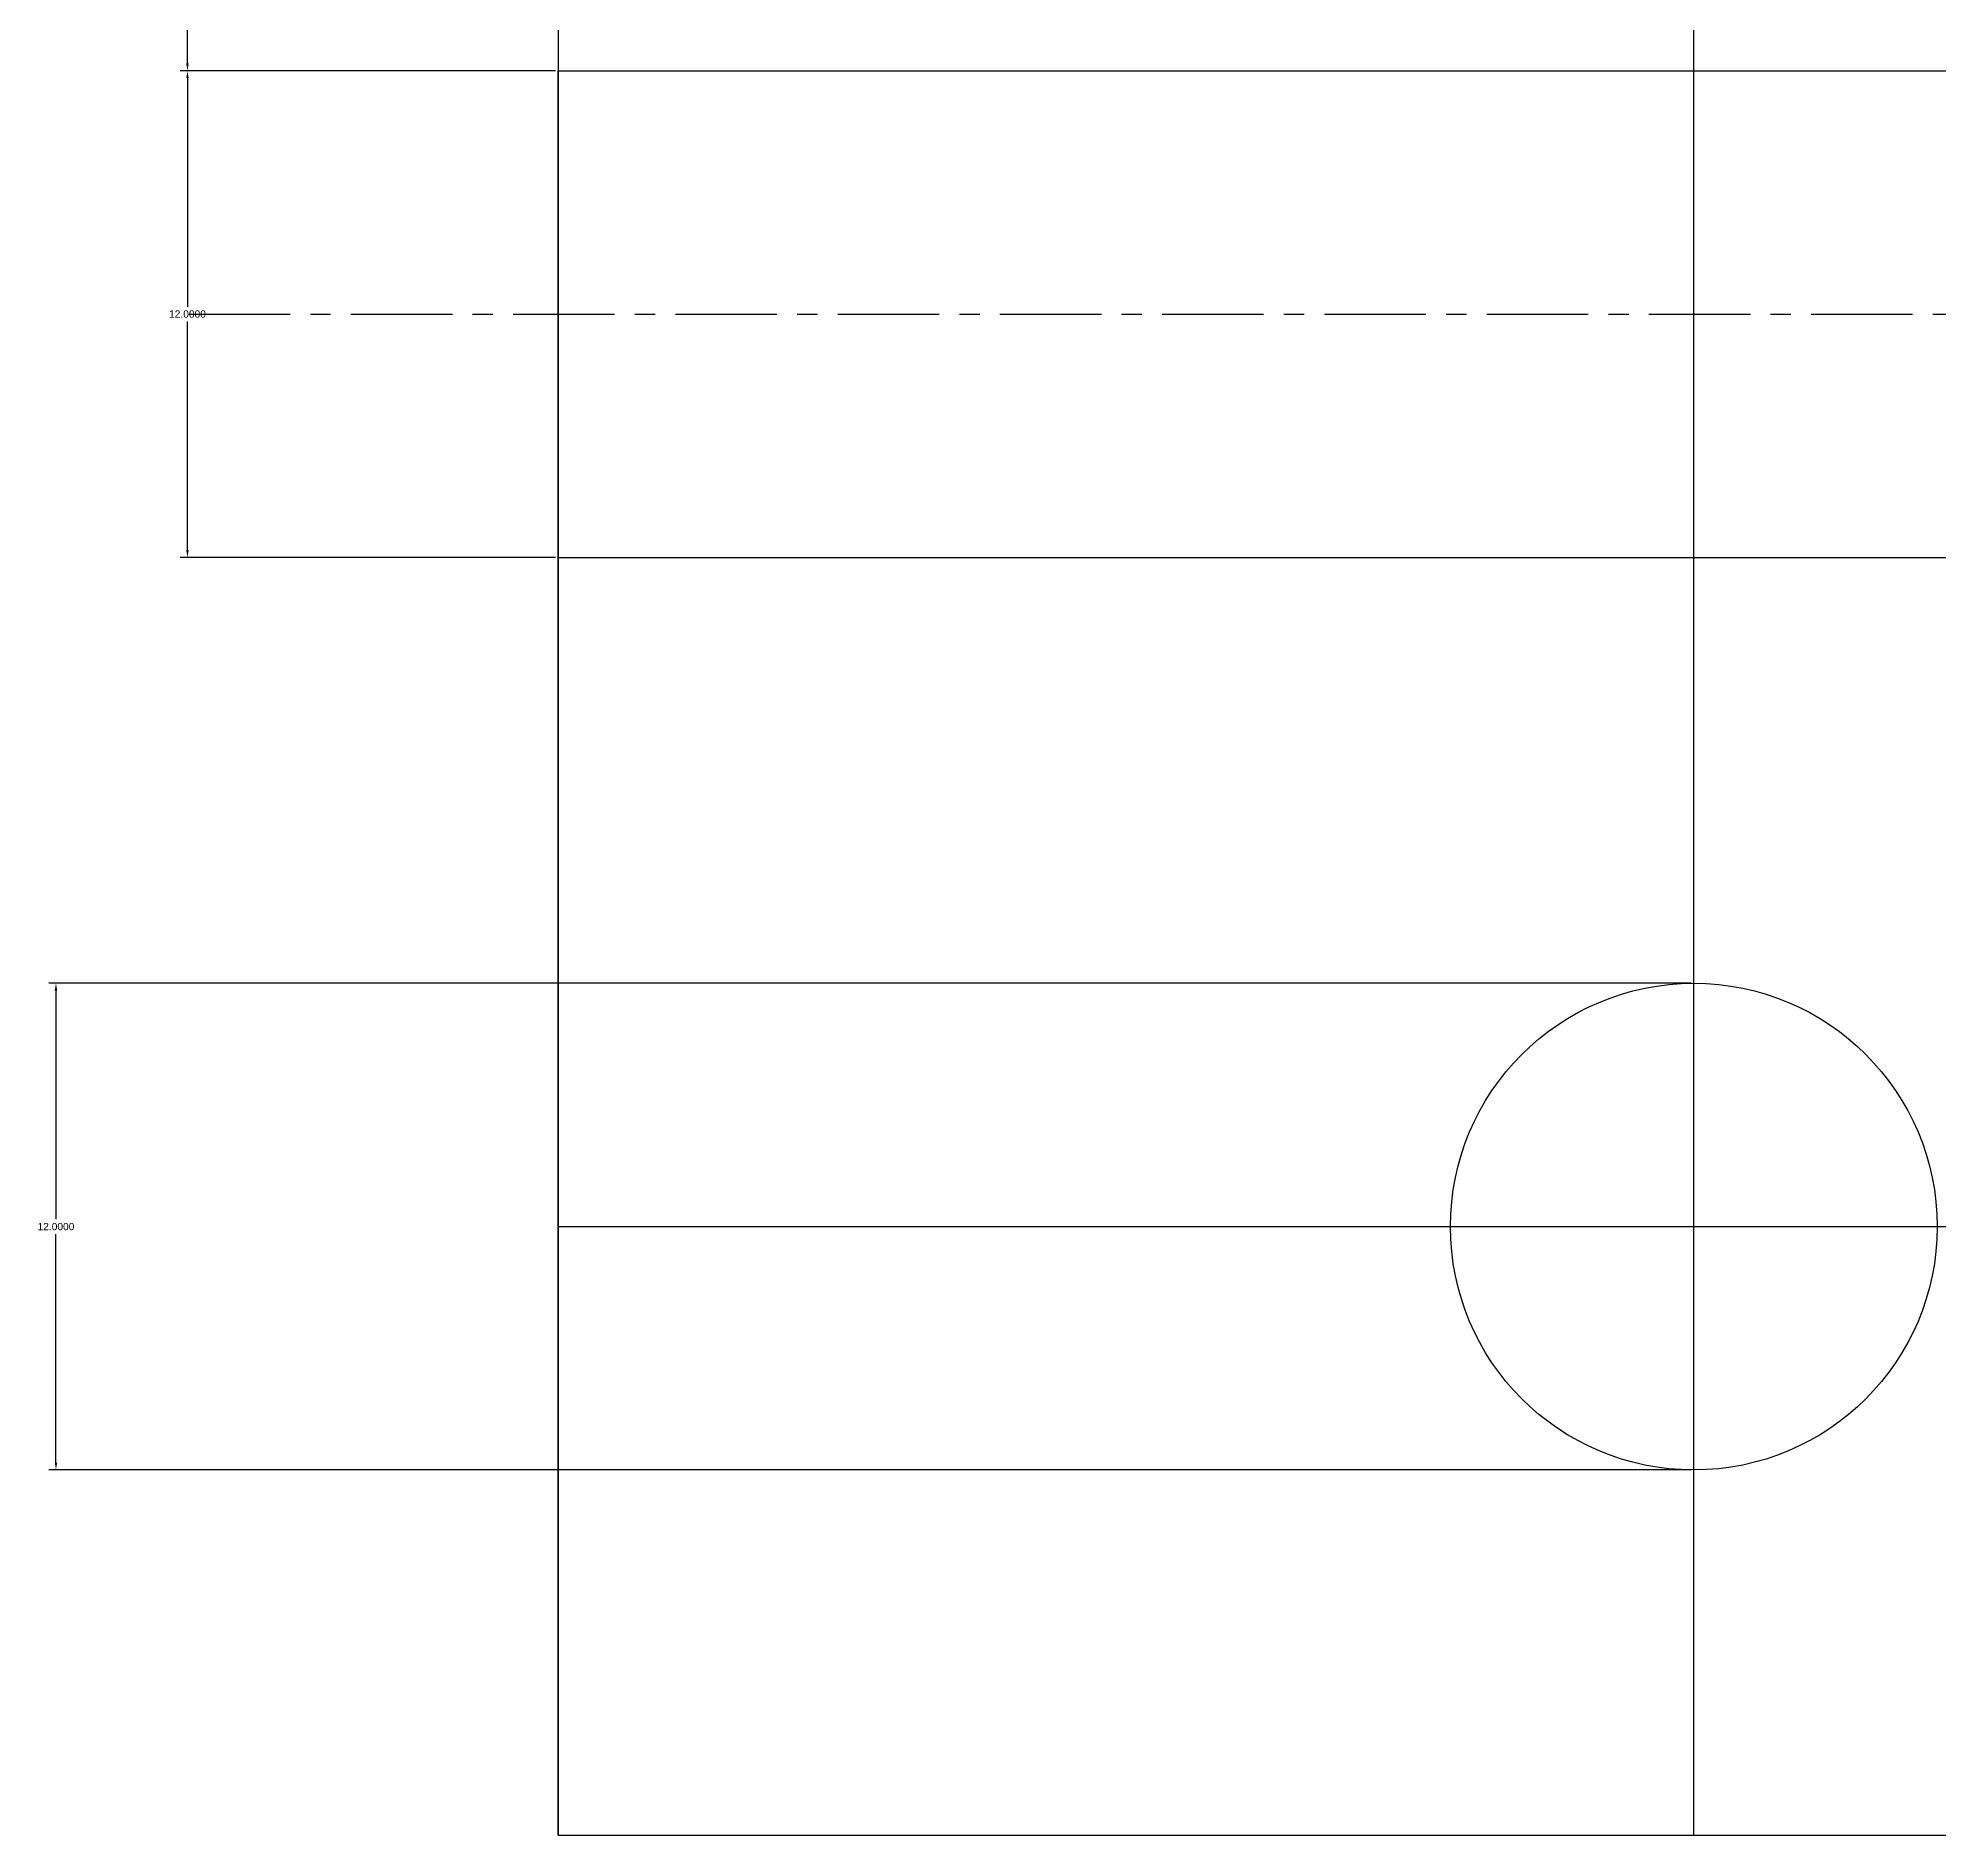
# Model space of a CAD drawing. Header units: inches. Extents: x 0 to 580, y 0 to 420.
# Drawn here: x 149.18 to 196.02, y 125 to 169.31 of the extents above; entities that cross this region are included whole.
import ezdxf

# ---------------------------------------------------------------- set-up
doc = ezdxf.new("R2010")
doc.units = ezdxf.units.IN
doc.header["$MEASUREMENT"] = 0
doc.linetypes.add('CENTERX2', pattern=[4, 2.5, -0.5, 0.5, -0.5])
doc.styles.get("Standard").update_dxf_attribs({"font": 'arial.ttf'})
doc.dimstyles.get("Standard").update_dxf_attribs({"dimtxt": 0.18, "dimasz": 0.18, "dimexe": 0.18, "dimexo": 0.0625, "dimgap": 0.09, "dimtad": 0, "dimtih": 1, "dimtoh": 1, "dimdec": 4, "dimzin": 0, "dimdsep": 46, "dimtxsty": 'Standard', "dimcen": 0.09, "dimadec": 0, "dimazin": 0, "dimtfac": 1, "dimtdec": 4, "dimtofl": 0, "dimtmove": 0, "dimatfit": 3, "dimfxl": 1, "dimtolj": 1, "dimtzin": 0, "dimarcsym": 0})

# ---------------------------------------------------------------- blocks, each defined once
blk = doc.blocks.new('*D11')
at = {"color": 0, "lineweight": -2, "transparency": 16777216}
for p, q in [((161.938, 168.5), (152.685, 168.5)), ((152.865, 168.32), (152.865, 162.682)), ((152.865, 156.68), (152.865, 162.318)), ((161.938, 156.5), (152.685, 156.5))]:
    blk.add_line(p, q, dxfattribs=at)
at = {"color": 0, "transparency": 16777216}
for points in [[(152.835, 168.32), (152.895, 168.32), (152.865, 168.5)], [(152.835, 156.68), (152.895, 156.68), (152.865, 156.5)]]:
    blk.add_solid(points, dxfattribs=at)
at = {"layer": 'Defpoints', "color": 0, "transparency": 16777216}
for p in [(162, 168.5), (152.865, 156.5), (162, 156.5)]:
    blk.add_point(p, dxfattribs=at)
at = {"color": 0, "transparency": 16777216, "insert": (152.865, 162.5), "char_height": 0.18, "attachment_point": 5}
blk.add_mtext('\\A1;12.0000', dxfattribs=at)
blk = doc.blocks.new('*D12')
at = {"color": 0, "lineweight": -2, "transparency": 16777216}
for p, q in [((161.938, 200), (152.685, 200)), ((152.865, 199.82), (152.865, 184.432)), ((152.865, 168.68), (152.865, 184.068)), ((161.938, 168.5), (152.685, 168.5))]:
    blk.add_line(p, q, dxfattribs=at)
at = {"color": 0, "transparency": 16777216}
for points in [[(152.835, 199.82), (152.895, 199.82), (152.865, 200)], [(152.835, 168.68), (152.895, 168.68), (152.865, 168.5)]]:
    blk.add_solid(points, dxfattribs=at)
at = {"layer": 'Defpoints', "color": 0, "transparency": 16777216}
for p in [(162, 200), (152.865, 168.5), (162, 168.5)]:
    blk.add_point(p, dxfattribs=at)
at = {"color": 0, "transparency": 16777216, "insert": (152.865, 184.25), "char_height": 0.18, "attachment_point": 5}
blk.add_mtext('\\A1;31.5000', dxfattribs=at)
blk = doc.blocks.new('*D13')
at = {"color": 0, "lineweight": -2, "transparency": 16777216}
for p, q in [((189.938, 146), (149.443, 146)), ((149.623, 145.82), (149.623, 140.182)), ((149.623, 134.18), (149.623, 139.818)), ((189.938, 134), (149.443, 134))]:
    blk.add_line(p, q, dxfattribs=at)
at = {"color": 0, "transparency": 16777216}
for points in [[(149.593, 145.82), (149.653, 145.82), (149.623, 146)], [(149.593, 134.18), (149.653, 134.18), (149.623, 134)]]:
    blk.add_solid(points, dxfattribs=at)
at = {"layer": 'Defpoints', "color": 0, "transparency": 16777216}
for p in [(190, 146), (149.623, 134), (190, 134)]:
    blk.add_point(p, dxfattribs=at)
at = {"color": 0, "transparency": 16777216, "insert": (149.623, 140), "char_height": 0.18, "attachment_point": 5}
blk.add_mtext('\\A1;12.0000', dxfattribs=at)

msp = doc.modelspace()

# ---------------------------------------------------------------- linework, layer by layer
for p, q in [((162, 200), (162, 125)), ((190, 125), (190, 200)), ((162, 162.5), (162, 168.5)), ((162, 168.5), (218, 168.5)), ((162, 125), (162, 162.5)), ((162, 162.5), (162, 156.5)), ((162, 156.5), (218, 156.5)), ((162, 125), (162, 140)), ((162, 140), (218, 140)), ((162, 125), (280, 125)), ((162, 125), (218, 125)), ((162, 125), (190, 125))]:
    msp.add_line(p, q)
at = {"linetype": 'CENTERX2'}
msp.add_line((152.8949, 162.5), (218, 162.5), dxfattribs=at)
msp.add_circle((190, 140), 6)

# ---------------------------------------------------------------- dimensions: what is measured, and where the dimension line sits
for base, p1, p2, picture, middle in [((152.8649, 168.5), (162, 200), (162, 168.5), '*D12', (152.8649, 184.25)), ((152.8649, 156.5), (162, 168.5), (162, 156.5), '*D11', (152.8649, 162.5)), ((149.62291, 134), (190, 146), (190, 134), '*D13', (149.62291, 140))]:
    dim = msp.add_linear_dim(base=base, p1=p1, p2=p2, angle=90, dimstyle='Standard')
    dim.commit()
    dim.dimension.update_dxf_attribs({"geometry": picture, "text_midpoint": middle})

doc.saveas('drawing.dxf')
